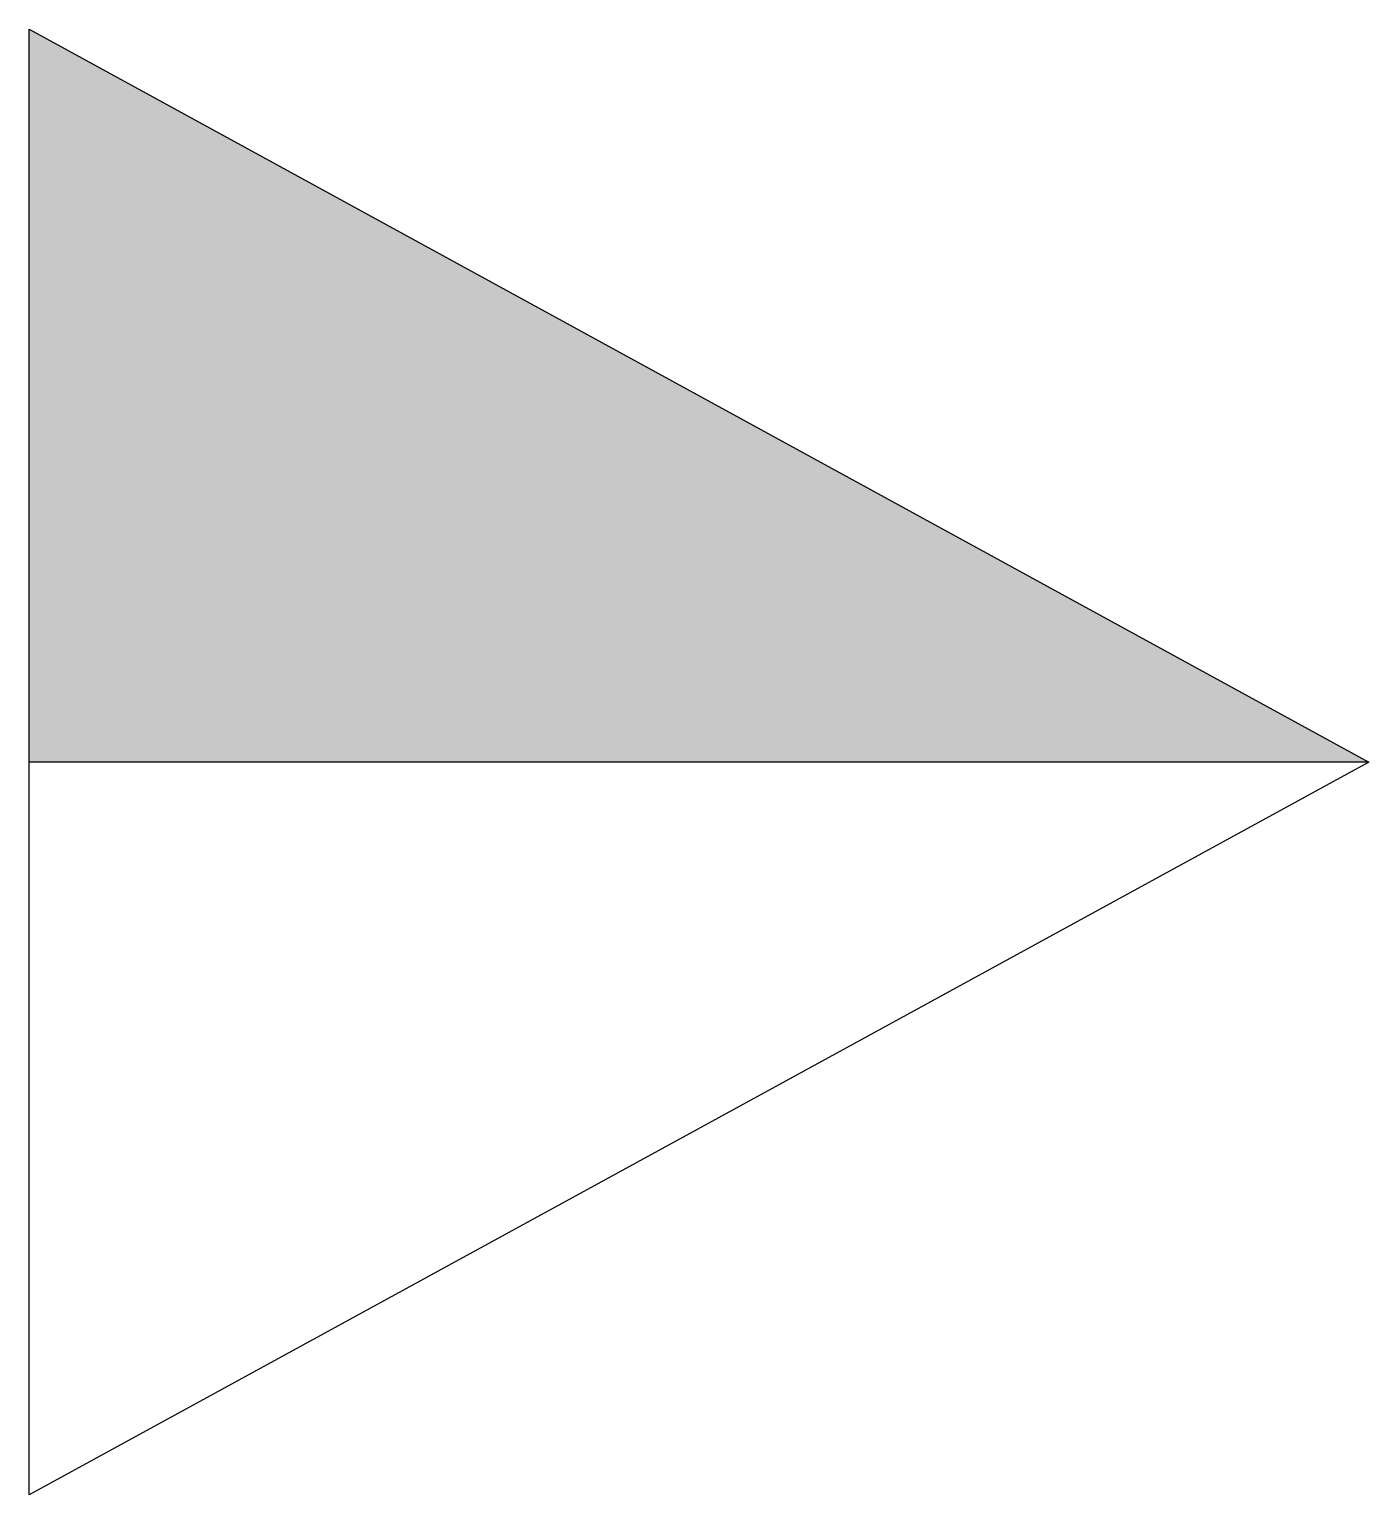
# Model space of a CAD drawing. Header units: metres. Extents: x 0 to 2.27, y -1.24 to 1.24.
import ezdxf

# ---------------------------------------------------------------- set-up
doc = ezdxf.new("R2010")
doc.units = ezdxf.units.M

msp = doc.modelspace()

# ---------------------------------------------------------------- hatches: boundary and pattern name
h = msp.add_hatch(color=256)
h.dxf.hatch_style = 1
h.paths.add_polyline_path([(0, 1.2421), (0, 0), (2.2718, 0)])

# ---------------------------------------------------------------- linework, layer by layer
msp.add_line((2.2718, 0), (0, 0))
msp.add_lwpolyline([(0, -1.2421), (0, 1.2421), (2.2718, 0), (0, -1.2421)])

doc.saveas('drawing.dxf')
